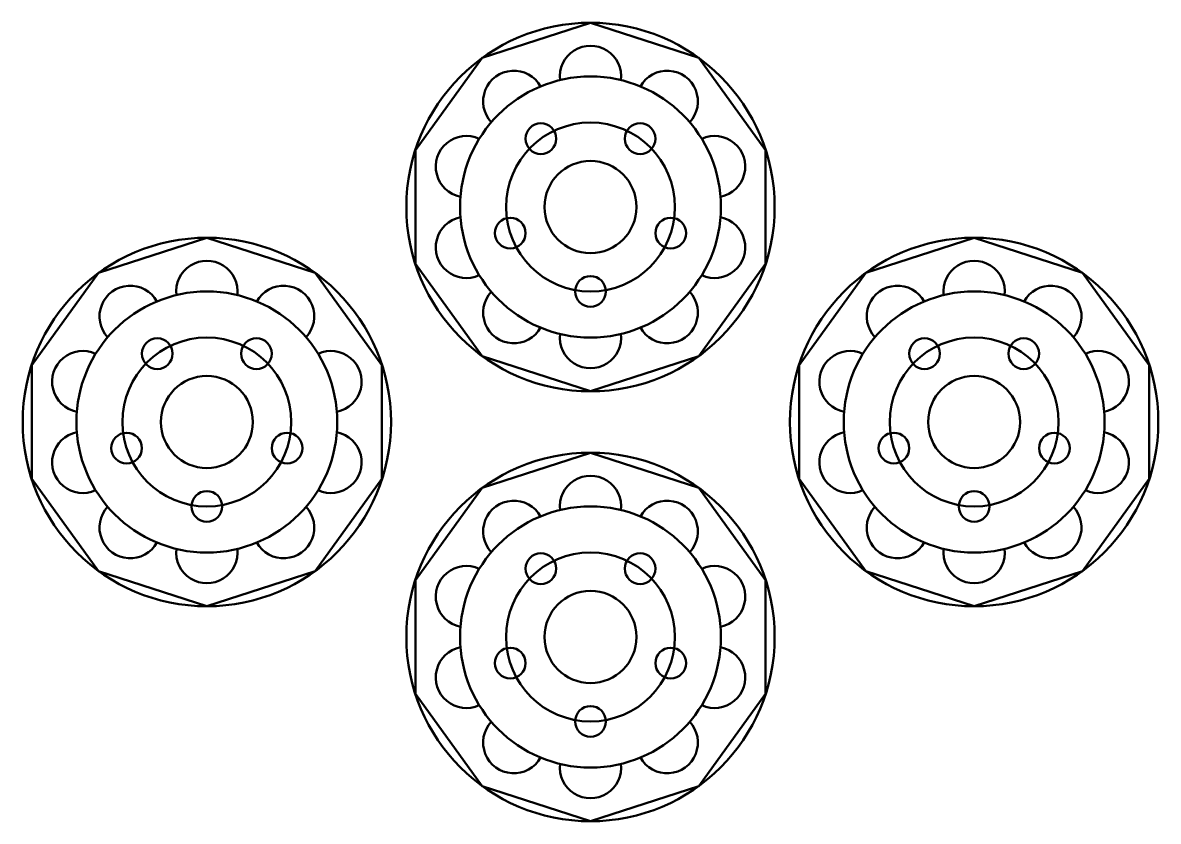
# Model space of a CAD drawing. Header units: millimetres. Extents: x 15 to 385, y 20 to 280.
import ezdxf

# ---------------------------------------------------------------- set-up
doc = ezdxf.new("R2010")
doc.units = ezdxf.units.MM
doc.layers.get('0').update_dxf_attribs({"lineweight": 50})

# ---------------------------------------------------------------- blocks, each defined once
blk = doc.blocks.new('*U2')
blk.add_arc((0, 4.41), 10, 173.2437, 6.7563)
blk = doc.blocks.new('*U3')
at = {"color": 0, "linetype": 'ByBlock', "lineweight": -2, "transparency": 16777216}
for p, rotation in [((200, 196.91), 180), ((172.43, 187.95), 216), ((227.57, 187.95), 144), ((155.38, 164.5), 252), ((244.62, 164.5), 108), ((155.38, 135.5), 288), ((244.62, 135.5), 71.99999999999999), ((172.43, 112.05), 324), ((227.57, 112.05), 35.99999999999997)]:
    blk.add_blockref('*U2', p, dxfattribs=dict(at, rotation=rotation))
blk.add_blockref('*U2', (200, 103.09), dxfattribs=at)
blk = doc.blocks.new('*U4')
blk.add_circle((0, 0), 5)
blk = doc.blocks.new('*U5')
at = {"color": 0, "linetype": 'ByBlock', "lineweight": -2, "transparency": 16777216}
for p, rotation in [((183.84, 172.25), 216), ((216.16, 172.25), 144), ((173.85, 141.5), 287.9999999999999), ((226.15, 141.5), 71.99999999999999)]:
    blk.add_blockref('*U4', p, dxfattribs=dict(at, rotation=rotation))
blk.add_blockref('*U4', (200, 122.5), dxfattribs=at)
blk = doc.blocks.new('*U6')
blk.add_arc((0, 4.41), 10, 173.2437, 6.7563)
blk = doc.blocks.new('*U8')
at = {"color": 0, "linetype": 'ByBlock', "lineweight": -2, "transparency": 16777216}
for p, rotation in [((200, 196.91), 180), ((172.43, 187.95), 216), ((227.57, 187.95), 144), ((155.38, 164.5), 252), ((244.62, 164.5), 108), ((155.38, 135.5), 288), ((244.62, 135.5), 71.99999999999999), ((172.43, 112.05), 324), ((227.57, 112.05), 35.99999999999997)]:
    blk.add_blockref('*U6', p, dxfattribs=dict(at, rotation=rotation))
blk.add_blockref('*U6', (200, 103.09), dxfattribs=at)
blk = doc.blocks.new('*U9')
blk.add_circle((0, 0), 5)
blk = doc.blocks.new('*U10')
at = {"color": 0, "linetype": 'ByBlock', "lineweight": -2, "transparency": 16777216}
for p, rotation in [((183.84, 172.25), 216), ((216.16, 172.25), 144), ((173.85, 141.5), 287.9999999999999), ((226.15, 141.5), 71.99999999999999)]:
    blk.add_blockref('*U9', p, dxfattribs=dict(at, rotation=rotation))
blk.add_blockref('*U9', (200, 122.5), dxfattribs=at)
blk = doc.blocks.new('*U11')
blk.add_arc((0, 4.41), 10, 173.2437, 6.7563)
blk = doc.blocks.new('*U13')
at = {"color": 0, "linetype": 'ByBlock', "lineweight": -2, "transparency": 16777216}
for p, rotation in [((200, 196.91), 180), ((172.43, 187.95), 216), ((227.57, 187.95), 144), ((155.38, 164.5), 252), ((244.62, 164.5), 108), ((155.38, 135.5), 288), ((244.62, 135.5), 71.99999999999999), ((172.43, 112.05), 324), ((227.57, 112.05), 35.99999999999997)]:
    blk.add_blockref('*U11', p, dxfattribs=dict(at, rotation=rotation))
blk.add_blockref('*U11', (200, 103.09), dxfattribs=at)
blk = doc.blocks.new('*U14')
blk.add_circle((0, 0), 5)
blk = doc.blocks.new('*U15')
at = {"color": 0, "linetype": 'ByBlock', "lineweight": -2, "transparency": 16777216}
for p, rotation in [((183.84, 172.25), 216), ((216.16, 172.25), 144), ((173.85, 141.5), 287.9999999999999), ((226.15, 141.5), 71.99999999999999)]:
    blk.add_blockref('*U14', p, dxfattribs=dict(at, rotation=rotation))
blk.add_blockref('*U14', (200, 122.5), dxfattribs=at)
blk = doc.blocks.new('*U16')
blk.add_arc((0, 4.41), 10, 173.2437, 6.7563)
blk = doc.blocks.new('*U18')
at = {"color": 0, "linetype": 'ByBlock', "lineweight": -2, "transparency": 16777216}
for p, rotation in [((200, 196.91), 180), ((172.43, 187.95), 216), ((227.57, 187.95), 144), ((155.38, 164.5), 252), ((244.62, 164.5), 108), ((155.38, 135.5), 288), ((244.62, 135.5), 71.99999999999999), ((172.43, 112.05), 324), ((227.57, 112.05), 35.99999999999997)]:
    blk.add_blockref('*U16', p, dxfattribs=dict(at, rotation=rotation))
blk.add_blockref('*U16', (200, 103.09), dxfattribs=at)
blk = doc.blocks.new('*U19')
blk.add_circle((0, 0), 5)
blk = doc.blocks.new('*U20')
at = {"color": 0, "linetype": 'ByBlock', "lineweight": -2, "transparency": 16777216}
for p, rotation in [((183.84, 172.25), 216), ((216.16, 172.25), 144), ((173.85, 141.5), 287.9999999999999), ((226.15, 141.5), 71.99999999999999)]:
    blk.add_blockref('*U19', p, dxfattribs=dict(at, rotation=rotation))
blk.add_blockref('*U19', (200, 122.5), dxfattribs=at)

msp = doc.modelspace()

# ---------------------------------------------------------------- linework, layer by layer
for points in [[(142.94, 201.46), (164.73, 171.46), (200, 160), (235.27, 171.46), (257.06, 201.46), (257.06, 238.54), (235.27, 268.54), (200, 280), (164.73, 268.54), (142.94, 238.54)], [(17.94, 131.46), (39.73, 101.46), (75, 90), (110.27, 101.46), (132.06, 131.46), (132.06, 168.54), (110.27, 198.54), (75, 210), (39.73, 198.54), (17.94, 168.54)], [(267.94, 131.46), (289.73, 101.46), (325, 90), (360.27, 101.46), (382.06, 131.46), (382.06, 168.54), (360.27, 198.54), (325, 210), (289.73, 198.54), (267.94, 168.54)], [(142.94, 61.46), (164.73, 31.46), (200, 20), (235.27, 31.46), (257.06, 61.46), (257.06, 98.54), (235.27, 128.54), (200, 140), (164.73, 128.54), (142.94, 98.54)]]:
    msp.add_lwpolyline(points, close=True)
for centre, radius in [((200, 220), 60), ((200, 220), 60), ((200, 220), 42.5), ((200, 220), 27.5), ((200, 220), 27.5), ((200, 220), 15), ((75, 150), 60), ((75, 150), 60), ((325, 150), 60), ((325, 150), 60), ((75, 150), 42.5), ((325, 150), 42.5), ((75, 150), 27.5), ((75, 150), 27.5), ((325, 150), 27.5), ((325, 150), 27.5), ((75, 150), 15), ((325, 150), 15), ((200, 80), 60), ((200, 80), 60), ((200, 80), 42.5), ((200, 80), 27.5), ((200, 80), 27.5), ((200, 80), 15)]:
    msp.add_circle(centre, radius)

# ---------------------------------------------------------------- block references
for name, p in [('*U3', (0, 70)), ('*U5', (0, 70)), ('*U13', (-125, 0)), ('*U8', (125, 0)), ('*U15', (-125, 0)), ('*U10', (125, 0)), ('*U18', (0, -70)), ('*U20', (0, -70))]:
    msp.add_blockref(name, p)

doc.saveas('drawing.dxf')
